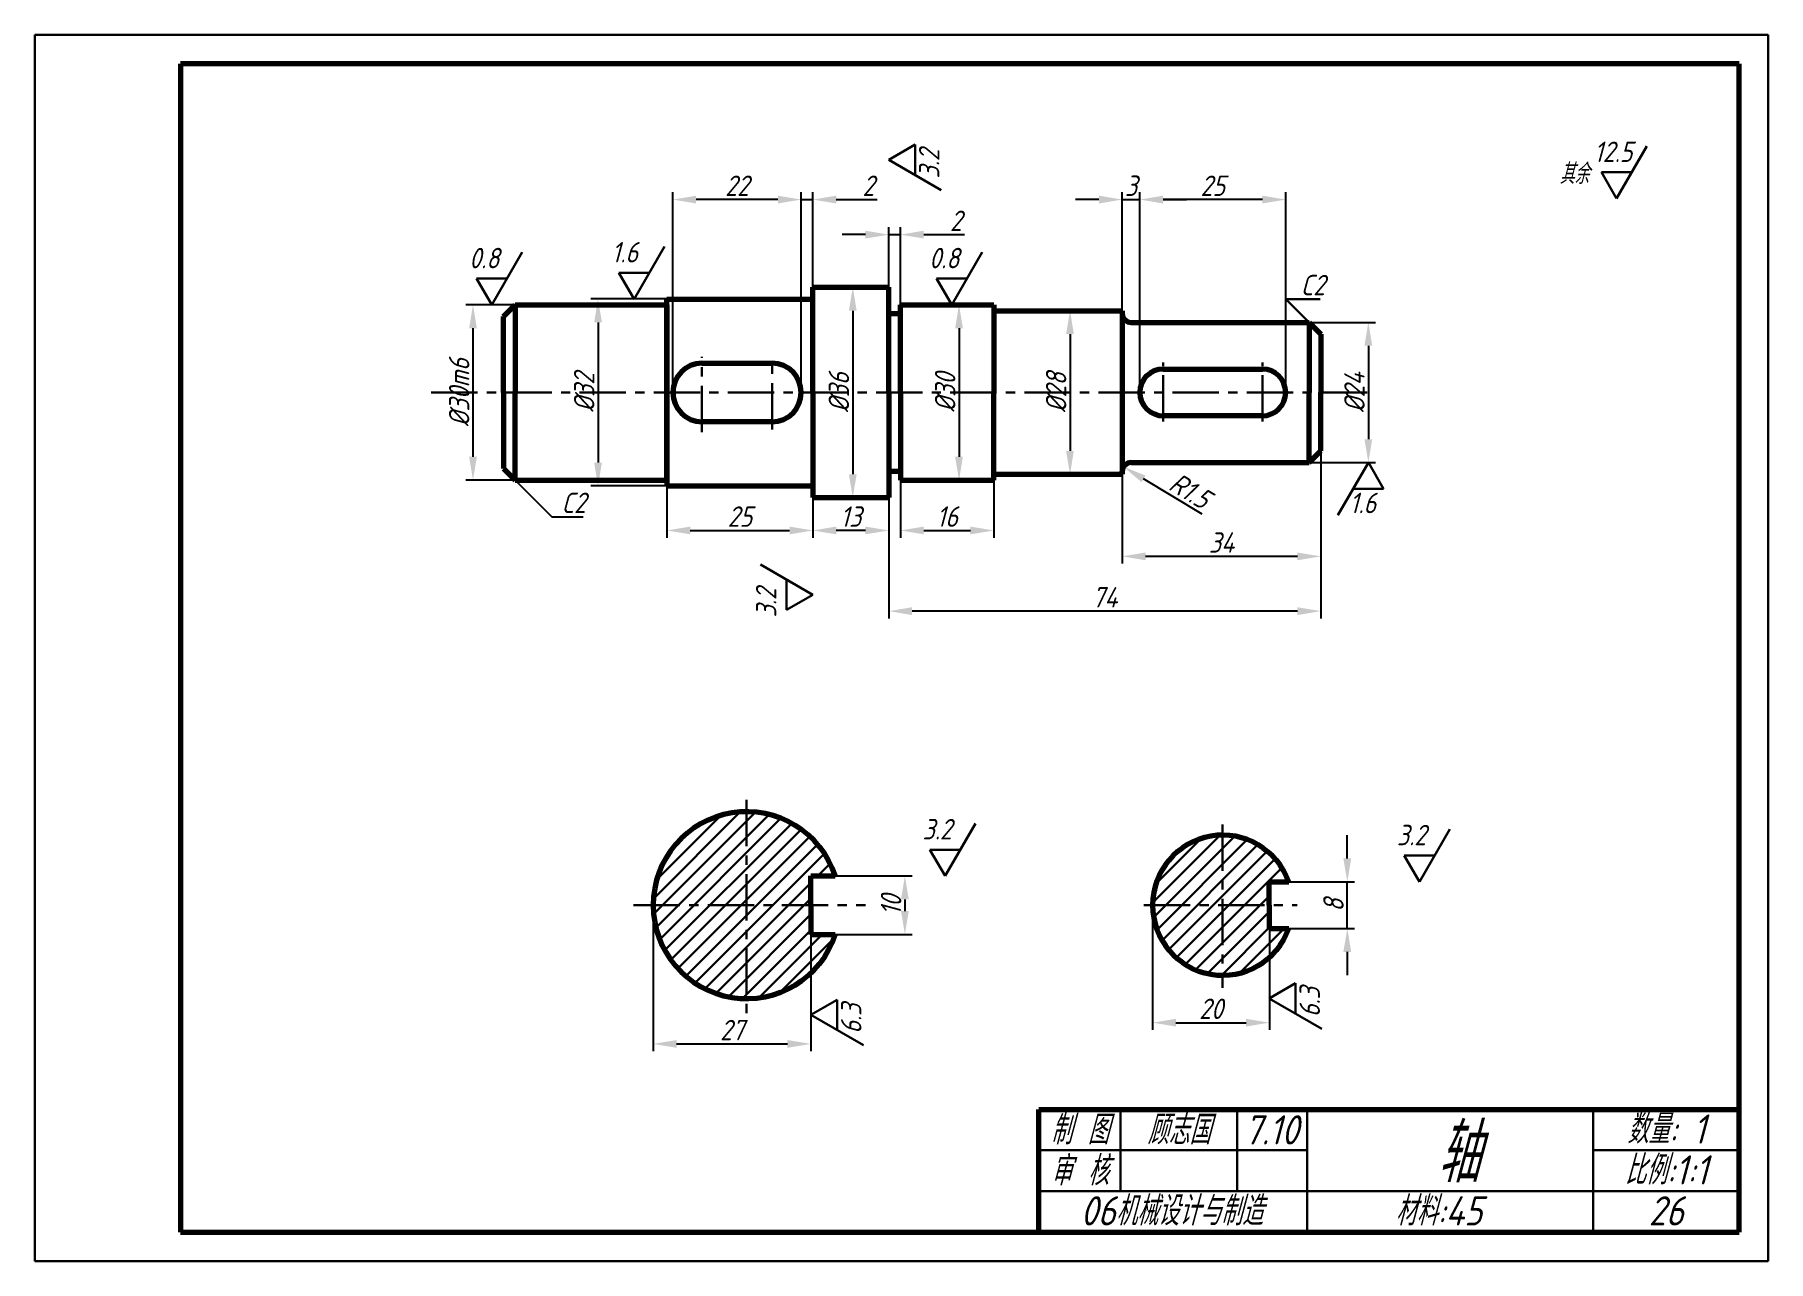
# Model space of a CAD drawing. Header units: millimetres. Extents: x -50 to 247, y 75 to 285.
import ezdxf

# ---------------------------------------------------------------- set-up
doc = ezdxf.new("R2010")
doc.units = ezdxf.units.MM
doc.header["$LTSCALE"] = 0.125
doc.linetypes.add('CENTERX2', pattern=[101.6, 63.5, -12.7, 12.7, -12.7])
for name, color, linetype, lineweight in [('文字', 6, 'Continuous', 30), ('标注线', 5, 'Continuous', 30), ('点划线', 3, 'CENTERX2', 30), ('粗实线', 7, 'Continuous', 70), ('细实线', 2, 'Continuous', 30)]:
    doc.layers.add(name, color=color, linetype=linetype, lineweight=lineweight)
doc.styles.add('样式 1', font='gbeitc.shx', dxfattribs={"bigfont": 'gbcbig.shx'})
doc.dimstyles.new('ISO-25', dxfattribs={"dimtxt": 3.5, "dimasz": 4, "dimexe": 1.25, "dimexo": 0, "dimtad": 1, "dimdsep": 46, "dimtxsty": '样式 1', "dimcen": 2.5, "dimadec": 0, "dimazin": 0, "dimtfac": 1, "dimtmove": 0, "dimatfit": 3, "dimfxl": 0, "dimtolj": 1, "dimarcsym": 0})

# ---------------------------------------------------------------- blocks, each defined once
blk = doc.blocks.new('*D1')
at = {"layer": 'Defpoints', "color": 0}
for p in [(32.08, 238.26), (24.85, 208.26), (32.08, 208.26)]:
    blk.add_point(p, dxfattribs=at)
at = {"layer": '标注线', "color": 0, "lineweight": -2}
for p, q in [((32.08, 238.26), (23.6, 238.26)), ((24.85, 234.26), (24.85, 212.26)), ((32.08, 208.26), (23.6, 208.26))]:
    blk.add_line(p, q, dxfattribs=at)
at = {"layer": '标注线', "color": 0}
for points in [[(24.19, 234.26), (25.52, 234.26), (24.85, 238.26)], [(24.19, 212.26), (25.52, 212.26), (24.85, 208.26)]]:
    blk.add_solid(points, dxfattribs=at)
at = {"layer": '标注线', "color": 0, "insert": (22.48, 223.26), "char_height": 3.5, "attachment_point": 5, "rotation": 90, "style": '样式 1'}
blk.add_mtext('\\A1;%%c30m6', dxfattribs=at)
blk = doc.blocks.new('*D2')
at = {"layer": 'Defpoints', "color": 0}
for p in [(58.08, 239.26), (46.27, 207.26), (58.08, 207.26)]:
    blk.add_point(p, dxfattribs=at)
at = {"layer": '标注线', "color": 0, "lineweight": -2}
for p, q in [((58.08, 239.26), (45.02, 239.26)), ((46.27, 235.26), (46.27, 211.26)), ((58.08, 207.26), (45.02, 207.26))]:
    blk.add_line(p, q, dxfattribs=at)
at = {"layer": '标注线', "color": 0}
for points in [[(45.61, 235.26), (46.94, 235.26), (46.27, 239.26)], [(45.61, 211.26), (46.94, 211.26), (46.27, 207.26)]]:
    blk.add_solid(points, dxfattribs=at)
at = {"layer": '标注线', "color": 0, "insert": (43.9, 223.26), "char_height": 3.5, "attachment_point": 5, "rotation": 90, "style": '样式 1'}
blk.add_mtext('\\A1;%%c32', dxfattribs=at)
blk = doc.blocks.new('*D3')
at = {"layer": 'Defpoints', "color": 0}
for p in [(83.08, 241.26), (83.08, 205.26), (89.91, 205.26)]:
    blk.add_point(p, dxfattribs=at)
at = {"layer": '标注线', "color": 0, "lineweight": -2}
for p, q in [((83.08, 241.26), (91.16, 241.26)), ((89.91, 237.26), (89.91, 209.26)), ((83.08, 205.26), (91.16, 205.26))]:
    blk.add_line(p, q, dxfattribs=at)
at = {"layer": '标注线', "color": 0}
for points in [[(89.25, 237.26), (90.58, 237.26), (89.91, 241.26)], [(89.25, 209.26), (90.58, 209.26), (89.91, 205.26)]]:
    blk.add_solid(points, dxfattribs=at)
at = {"layer": '标注线', "color": 0, "insert": (87.54, 223.26), "char_height": 3.5, "attachment_point": 5, "rotation": 90, "style": '样式 1'}
blk.add_mtext('\\A1;%%c36', dxfattribs=at)
blk = doc.blocks.new('*D4')
at = {"layer": 'Defpoints', "color": 0}
for p in [(114.08, 238.26), (108.12, 208.26), (114.08, 208.26)]:
    blk.add_point(p, dxfattribs=at)
at = {"layer": '标注线', "color": 0, "lineweight": -2}
for p, q in [((114.08, 238.26), (106.87, 238.26)), ((108.12, 234.26), (108.12, 212.26)), ((114.08, 208.26), (106.87, 208.26))]:
    blk.add_line(p, q, dxfattribs=at)
at = {"layer": '标注线', "color": 0}
for points in [[(107.45, 234.26), (108.78, 234.26), (108.12, 238.26)], [(107.45, 212.26), (108.78, 212.26), (108.12, 208.26)]]:
    blk.add_solid(points, dxfattribs=at)
at = {"layer": '标注线', "color": 0, "insert": (105.74, 223.26), "char_height": 3.5, "attachment_point": 5, "rotation": 90, "style": '样式 1'}
blk.add_mtext('\\A1;%%c30', dxfattribs=at)
blk = doc.blocks.new('*D5')
at = {"layer": 'Defpoints', "color": 0}
for p in [(127.13, 237.26), (127.13, 209.26), (127.13, 209.26)]:
    blk.add_point(p, dxfattribs=at)
at = {"layer": '标注线', "color": 0, "lineweight": -2}
for p, q in [((127.13, 237.26), (128.38, 237.26)), ((127.13, 233.26), (127.13, 213.26)), ((127.13, 209.26), (128.38, 209.26))]:
    blk.add_line(p, q, dxfattribs=at)
at = {"layer": '标注线', "color": 0}
for points in [[(126.46, 233.26), (127.79, 233.26), (127.13, 237.26)], [(126.46, 213.26), (127.79, 213.26), (127.13, 209.26)]]:
    blk.add_solid(points, dxfattribs=at)
at = {"layer": '标注线', "color": 0, "insert": (124.75, 223.26), "char_height": 3.5, "attachment_point": 5, "rotation": 90, "style": '样式 1'}
blk.add_mtext('\\A1;%%c28', dxfattribs=at)
blk = doc.blocks.new('*D6')
at = {"layer": 'Defpoints', "color": 0}
for p in [(168.08, 235.26), (168.08, 211.26), (178.24, 211.26)]:
    blk.add_point(p, dxfattribs=at)
at = {"layer": '标注线', "color": 0, "lineweight": -2}
for p, q in [((168.08, 235.26), (179.49, 235.26)), ((178.24, 231.26), (178.24, 215.26)), ((168.08, 211.26), (179.49, 211.26))]:
    blk.add_line(p, q, dxfattribs=at)
at = {"layer": '标注线', "color": 0}
for points in [[(177.57, 231.26), (178.9, 231.26), (178.24, 235.26)], [(177.57, 215.26), (178.9, 215.26), (178.24, 211.26)]]:
    blk.add_solid(points, dxfattribs=at)
at = {"layer": '标注线', "color": 0, "insert": (175.86, 223.26), "char_height": 3.5, "attachment_point": 5, "rotation": 90, "style": '样式 1'}
blk.add_mtext('\\A1;%%c24', dxfattribs=at)
blk = doc.blocks.new('*D7')
at = {"layer": 'Defpoints', "color": 0}
for p in [(170.08, 213.26), (136.08, 209.26), (136.08, 195.2)]:
    blk.add_point(p, dxfattribs=at)
at = {"layer": '标注线', "color": 0, "lineweight": -2}
for p, q in [((170.08, 213.26), (170.08, 193.95)), ((136.08, 209.26), (136.08, 193.95)), ((166.08, 195.2), (140.08, 195.2))]:
    blk.add_line(p, q, dxfattribs=at)
at = {"layer": '标注线', "color": 0}
for points in [[(140.08, 195.86), (140.08, 194.53), (136.08, 195.2)], [(166.08, 195.86), (166.08, 194.53), (170.08, 195.2)]]:
    blk.add_solid(points, dxfattribs=at)
at = {"layer": '标注线', "color": 0, "insert": (153.08, 197.57), "char_height": 3.5, "attachment_point": 5, "style": '样式 1'}
blk.add_mtext('\\A1;34', dxfattribs=at)
blk = doc.blocks.new('*D9')
at = {"layer": 'Defpoints', "color": 0}
for p in [(59.08, 256.28), (59.08, 223.26), (81.08, 223.26)]:
    blk.add_point(p, dxfattribs=at)
at = {"layer": '标注线', "color": 0, "lineweight": -2}
for p, q in [((59.08, 223.26), (59.08, 257.53)), ((77.08, 256.28), (63.08, 256.28)), ((81.08, 223.26), (81.08, 257.53))]:
    blk.add_line(p, q, dxfattribs=at)
at = {"layer": '标注线', "color": 0}
for points in [[(63.08, 256.95), (63.08, 255.61), (59.08, 256.28)], [(77.08, 256.95), (77.08, 255.61), (81.08, 256.28)]]:
    blk.add_solid(points, dxfattribs=at)
at = {"layer": '标注线', "color": 0, "insert": (70.08, 258.65), "char_height": 3.5, "attachment_point": 5, "style": '样式 1'}
blk.add_mtext('\\A1;22', dxfattribs=at)
blk = doc.blocks.new('*D10')
at = {"layer": 'Defpoints', "color": 0}
for p in [(83.08, 256.28), (83.08, 241.26), (81.08, 239.26)]:
    blk.add_point(p, dxfattribs=at)
at = {"layer": '标注线', "color": 0, "lineweight": -2}
for p, q in [((77.08, 256.28), (73.08, 256.28)), ((81.08, 239.26), (81.08, 257.53)), ((81.08, 256.28), (83.08, 256.28)), ((83.08, 241.26), (83.08, 257.53)), ((87.08, 256.28), (94.08, 256.28))]:
    blk.add_line(p, q, dxfattribs=at)
at = {"layer": '标注线', "color": 0}
for points in [[(77.08, 256.95), (77.08, 255.61), (81.08, 256.28)], [(87.08, 256.95), (87.08, 255.61), (83.08, 256.28)]]:
    blk.add_solid(points, dxfattribs=at)
at = {"layer": '标注线', "color": 0, "insert": (92.58, 258.65), "char_height": 3.5, "attachment_point": 5, "style": '样式 1'}
blk.add_mtext('\\A1;2', dxfattribs=at)
blk = doc.blocks.new('*D11')
at = {"layer": 'Defpoints', "color": 0}
for p in [(98.08, 250.28), (96.08, 241.26), (98.08, 238.26)]:
    blk.add_point(p, dxfattribs=at)
at = {"layer": '标注线', "color": 0, "lineweight": -2}
for p, q in [((92.08, 250.28), (88.08, 250.28)), ((96.08, 241.26), (96.08, 251.53)), ((96.08, 250.28), (98.08, 250.28)), ((98.08, 238.26), (98.08, 251.53)), ((102.08, 250.28), (109.08, 250.28))]:
    blk.add_line(p, q, dxfattribs=at)
at = {"layer": '标注线', "color": 0}
for points in [[(92.08, 250.95), (92.08, 249.61), (96.08, 250.28)], [(102.08, 250.95), (102.08, 249.61), (98.08, 250.28)]]:
    blk.add_solid(points, dxfattribs=at)
at = {"layer": '标注线', "color": 0, "insert": (107.58, 252.65), "char_height": 3.5, "attachment_point": 5, "style": '样式 1'}
blk.add_mtext('\\A1;2', dxfattribs=at)
blk = doc.blocks.new('*D12')
at = {"layer": 'Defpoints', "color": 0}
for p in [(139.08, 256.28), (136.08, 237.26), (139.08, 223.26)]:
    blk.add_point(p, dxfattribs=at)
at = {"layer": '标注线', "color": 0, "lineweight": -2}
for p, q in [((132.08, 256.28), (128.08, 256.28)), ((136.08, 237.26), (136.08, 257.53)), ((136.08, 256.28), (139.08, 256.28)), ((139.08, 223.26), (139.08, 257.53)), ((143.08, 256.28), (147.08, 256.28))]:
    blk.add_line(p, q, dxfattribs=at)
at = {"layer": '标注线', "color": 0}
for points in [[(132.08, 256.95), (132.08, 255.61), (136.08, 256.28)], [(143.08, 256.95), (143.08, 255.61), (139.08, 256.28)]]:
    blk.add_solid(points, dxfattribs=at)
at = {"layer": '标注线', "color": 0, "insert": (137.58, 258.65), "char_height": 3.5, "attachment_point": 5, "style": '样式 1'}
blk.add_mtext('\\A1;3', dxfattribs=at)
blk = doc.blocks.new('*D13')
at = {"layer": 'Defpoints', "color": 0}
for p in [(139.08, 256.28), (139.08, 223.26), (164.08, 223.26)]:
    blk.add_point(p, dxfattribs=at)
at = {"layer": '标注线', "color": 0, "lineweight": -2}
for p, q in [((139.08, 223.26), (139.08, 257.53)), ((160.08, 256.28), (143.08, 256.28)), ((164.08, 223.26), (164.08, 257.53))]:
    blk.add_line(p, q, dxfattribs=at)
at = {"layer": '标注线', "color": 0}
for points in [[(143.08, 256.95), (143.08, 255.61), (139.08, 256.28)], [(160.08, 256.95), (160.08, 255.61), (164.08, 256.28)]]:
    blk.add_solid(points, dxfattribs=at)
at = {"layer": '标注线', "color": 0, "insert": (151.58, 258.65), "char_height": 3.5, "attachment_point": 5, "style": '样式 1'}
blk.add_mtext('\\A1;25', dxfattribs=at)
blk = doc.blocks.new('*D14')
at = {"layer": 'Defpoints', "color": 0}
for p in [(136.3, 210.53), (137.58, 209.76)]:
    blk.add_point(p, dxfattribs=at)
at = {"layer": '标注线', "color": 0, "lineweight": -2}
blk.add_line((149.78, 202.4), (139.72, 208.47), dxfattribs=at)
at = {"layer": '标注线', "color": 0}
blk.add_solid([(140.07, 209.04), (139.38, 207.9), (136.3, 210.53)], dxfattribs=at)
at = {"layer": '标注线', "color": 0, "insert": (147.69, 206.44), "char_height": 3.5, "attachment_point": 5, "rotation": 328.9081, "style": '样式 1'}
blk.add_mtext('\\A1;R1.5', dxfattribs=at)
blk = doc.blocks.new('*D15')
at = {"layer": 'Defpoints', "color": 0}
for p in [(98.08, 208.26), (114.08, 208.26), (114.08, 199.63)]:
    blk.add_point(p, dxfattribs=at)
at = {"layer": '标注线', "color": 0, "lineweight": -2}
for p, q in [((98.08, 208.26), (98.08, 198.38)), ((114.08, 208.26), (114.08, 198.38)), ((102.08, 199.63), (110.08, 199.63))]:
    blk.add_line(p, q, dxfattribs=at)
at = {"layer": '标注线', "color": 0}
for points in [[(102.08, 200.3), (102.08, 198.97), (98.08, 199.63)], [(110.08, 200.3), (110.08, 198.97), (114.08, 199.63)]]:
    blk.add_solid(points, dxfattribs=at)
at = {"layer": '标注线', "color": 0, "insert": (106.08, 202.01), "char_height": 3.5, "attachment_point": 5, "style": '样式 1'}
blk.add_mtext('\\A1;16', dxfattribs=at)
blk = doc.blocks.new('_None')
blk = doc.blocks.new('*D16')
at = {"layer": 'Defpoints', "color": 0}
for p in [(96.08, 205.26), (170.08, 193.95), (96.08, 185.82)]:
    blk.add_point(p, dxfattribs=at)
at = {"layer": '标注线', "color": 0, "lineweight": -2}
for p, q in [((96.08, 205.26), (96.08, 184.57)), ((170.08, 193.95), (170.08, 184.57)), ((166.08, 185.82), (100.08, 185.82))]:
    blk.add_line(p, q, dxfattribs=at)
at = {"layer": '标注线', "color": 0}
for points in [[(100.08, 186.49), (100.08, 185.15), (96.08, 185.82)], [(166.08, 186.49), (166.08, 185.15), (170.08, 185.82)]]:
    blk.add_solid(points, dxfattribs=at)
at = {"layer": '标注线', "color": 0, "insert": (133.08, 188.19), "char_height": 3.5, "attachment_point": 5, "style": '样式 1'}
blk.add_mtext('\\A1;74', dxfattribs=at)
blk = doc.blocks.new('*D17')
at = {"layer": 'Defpoints', "color": 0}
for p in [(83.08, 205.26), (96.08, 205.26), (83.08, 199.63)]:
    blk.add_point(p, dxfattribs=at)
at = {"layer": '标注线', "color": 0, "lineweight": -2}
for p, q in [((83.08, 205.26), (83.08, 198.38)), ((96.08, 205.26), (96.08, 198.38)), ((92.08, 199.63), (87.08, 199.63))]:
    blk.add_line(p, q, dxfattribs=at)
at = {"layer": '标注线', "color": 0}
for points in [[(87.08, 200.3), (87.08, 198.97), (83.08, 199.63)], [(92.08, 200.3), (92.08, 198.97), (96.08, 199.63)]]:
    blk.add_solid(points, dxfattribs=at)
at = {"layer": '标注线', "color": 0, "insert": (89.58, 202.01), "char_height": 3.5, "attachment_point": 5, "style": '样式 1'}
blk.add_mtext('\\A1;13', dxfattribs=at)
blk = doc.blocks.new('*D18')
at = {"layer": 'Defpoints', "color": 0}
for p in [(58.08, 207.26), (83.08, 205.26), (83.08, 199.63)]:
    blk.add_point(p, dxfattribs=at)
at = {"layer": '标注线', "color": 0, "lineweight": -2}
for p, q in [((58.08, 207.26), (58.08, 198.38)), ((83.08, 205.26), (83.08, 198.38)), ((62.08, 199.63), (79.08, 199.63))]:
    blk.add_line(p, q, dxfattribs=at)
at = {"layer": '标注线', "color": 0}
for points in [[(62.08, 200.3), (62.08, 198.97), (58.08, 199.63)], [(79.08, 200.3), (79.08, 198.97), (83.08, 199.63)]]:
    blk.add_solid(points, dxfattribs=at)
at = {"layer": '标注线', "color": 0, "insert": (70.58, 202.01), "char_height": 3.5, "attachment_point": 5, "style": '样式 1'}
blk.add_mtext('\\A1;25', dxfattribs=at)
blk = doc.blocks.new('*D19')
at = {"layer": 'Defpoints', "color": 0}
for p in [(55.73, 135.48), (82.73, 135.48), (82.73, 111.73)]:
    blk.add_point(p, dxfattribs=at)
at = {"layer": '标注线', "color": 0, "lineweight": -2}
for p, q in [((55.73, 135.48), (55.73, 110.48)), ((82.73, 135.48), (82.73, 110.48)), ((59.73, 111.73), (78.73, 111.73))]:
    blk.add_line(p, q, dxfattribs=at)
at = {"layer": '标注线', "color": 0}
for points in [[(59.73, 112.39), (59.73, 111.06), (55.73, 111.73)], [(78.73, 112.39), (78.73, 111.06), (82.73, 111.73)]]:
    blk.add_solid(points, dxfattribs=at)
at = {"layer": '标注线', "color": 0, "insert": (69.23, 114.1), "char_height": 3.5, "attachment_point": 5, "style": '样式 1'}
blk.add_mtext('\\A1;27', dxfattribs=at)
blk = doc.blocks.new('*D20')
at = {"layer": 'Defpoints', "color": 0}
for p in [(86.6, 140.48), (86.6, 130.48), (98.84, 130.48)]:
    blk.add_point(p, dxfattribs=at)
at = {"layer": '标注线', "color": 0, "lineweight": -2}
for p, q in [((86.6, 140.48), (100.09, 140.48)), ((98.84, 136.48), (98.84, 134.48)), ((86.6, 130.48), (100.09, 130.48))]:
    blk.add_line(p, q, dxfattribs=at)
at = {"layer": '标注线', "color": 0}
for points in [[(98.18, 136.48), (99.51, 136.48), (98.84, 140.48)], [(98.18, 134.48), (99.51, 134.48), (98.84, 130.48)]]:
    blk.add_solid(points, dxfattribs=at)
at = {"layer": '标注线', "color": 0, "insert": (96.47, 135.48), "char_height": 3.5, "attachment_point": 5, "rotation": 90, "style": '样式 1'}
blk.add_mtext('\\A1;10', dxfattribs=at)
blk = doc.blocks.new('*D21')
at = {"layer": 'Defpoints', "color": 0}
for p in [(141.28, 135.48), (161.28, 135.48), (161.28, 115.36)]:
    blk.add_point(p, dxfattribs=at)
at = {"layer": '标注线', "color": 0, "lineweight": -2}
for p, q in [((141.28, 135.48), (141.28, 114.11)), ((161.28, 135.48), (161.28, 114.11)), ((145.28, 115.36), (157.28, 115.36))]:
    blk.add_line(p, q, dxfattribs=at)
at = {"layer": '标注线', "color": 0}
for points in [[(145.28, 116.03), (145.28, 114.7), (141.28, 115.36)], [(157.28, 116.03), (157.28, 114.7), (161.28, 115.36)]]:
    blk.add_solid(points, dxfattribs=at)
at = {"layer": '标注线', "color": 0, "insert": (151.28, 117.74), "char_height": 3.5, "attachment_point": 5, "style": '样式 1'}
blk.add_mtext('\\A1;20', dxfattribs=at)
blk = doc.blocks.new('*D22')
at = {"layer": 'Defpoints', "color": 0}
for p in [(164.59, 139.48), (174.63, 139.48), (164.59, 131.48)]:
    blk.add_point(p, dxfattribs=at)
at = {"layer": '标注线', "color": 0, "lineweight": -2}
for p, q in [((174.63, 143.48), (174.63, 147.48)), ((164.59, 139.48), (175.88, 139.48)), ((174.63, 131.48), (174.63, 139.48)), ((164.59, 131.48), (175.88, 131.48)), ((174.63, 127.48), (174.63, 123.48))]:
    blk.add_line(p, q, dxfattribs=at)
at = {"layer": '标注线', "color": 0}
for points in [[(173.96, 143.48), (175.3, 143.48), (174.63, 139.48)], [(173.96, 127.48), (175.3, 127.48), (174.63, 131.48)]]:
    blk.add_solid(points, dxfattribs=at)
at = {"layer": '标注线', "color": 0, "insert": (172.26, 135.48), "char_height": 3.5, "attachment_point": 5, "rotation": 90, "style": '样式 1'}
blk.add_mtext('\\A1;8', dxfattribs=at)
blk = doc.blocks.new('新块3')
at = {"layer": '标注线'}
for p, q in [((0, 0), (5.2, 9)), ((2.6, 4.5), (-2.6, 4.5)), ((-2.6, 4.5), (0, 0))]:
    blk.add_line(p, q, dxfattribs=at)
at = {"layer": '标注线', "style": '样式 1'}
blk.add_attdef('CCD', (-3.88, 6.26), '', height=3.5, dxfattribs=at)
blk = doc.blocks.new('新块2')
at = {"layer": '标注线'}
for p, q in [((4.5, 2.6), (0, 0)), ((0, 0), (9, -5.2)), ((4.5, -2.6), (4.5, 2.6))]:
    blk.add_line(p, q, dxfattribs=at)
at = {"layer": '标注线', "style": '样式 1'}
blk.add_attdef('CCD', (8.67, -3.21), '', height=3.5, rotation=90, dxfattribs=at)
blk = doc.blocks.new('新块4')
at = {"layer": '标注线'}
for p, q in [((0, 0), (-9, 5.2)), ((-4.5, 2.6), (-4.5, -2.6)), ((-4.5, -2.6), (0, 0))]:
    blk.add_line(p, q, dxfattribs=at)
at = {"layer": '标注线', "style": '样式 1'}
blk.add_attdef('CCD', (-6.26, -3.88), '', height=3.5, rotation=90, dxfattribs=at)
blk = doc.blocks.new('新块1')
at = {"layer": '标注线'}
for p, q in [((0, 0), (-5.2, -9)), ((2.6, -4.5), (0, 0)), ((-2.6, -4.5), (2.6, -4.5))]:
    blk.add_line(p, q, dxfattribs=at)
at = {"layer": '标注线', "style": '样式 1'}
blk.add_attdef('CCD', (-3.21, -8.67), '', height=3.5, dxfattribs=at)

msp = doc.modelspace()

# ---------------------------------------------------------------- hatches: boundary and pattern name
at = {"layer": '细实线'}
h = msp.add_hatch(dxfattribs=at)
h.set_pattern_fill('ANSI31', color=256, scale=0.6, style=0)
h.paths.add_polyline_path([(71.726, 151.477, 0.4142136), (55.726, 135.477), (71.726, 135.477)])
h.paths.add_polyline_path([(82.726, 140.477), (86.925, 140.477, 0.3239072), (71.726, 151.477), (71.726, 135.477), (82.726, 135.477)])
h.paths.add_polyline_path([(71.726, 135.477), (55.726, 135.477, 0.4142136), (71.726, 119.477)])
h.paths.add_polyline_path([(86.925, 130.477), (82.726, 130.477), (82.726, 135.477), (71.726, 135.477), (71.726, 119.477, 0.3239072)])
h.paths.add_polyline_path([(153.276, 135.477), (141.276, 135.477, 0.4142136), (153.276, 123.477)])
h.paths.add_polyline_path([(164.59, 131.477), (161.276, 131.477), (161.276, 135.477), (153.276, 135.477), (153.276, 123.477, 0.3178372)])
h.paths.add_polyline_path([(153.276, 147.477), (153.276, 135.477), (161.276, 135.477), (161.276, 139.477), (164.59, 139.477, 0.3178372)])
h.paths.add_polyline_path([(153.276, 147.477, 0.4142136), (141.276, 135.477), (153.276, 135.477)])

# ---------------------------------------------------------------- linework, layer by layer
at = {"layer": '标注线'}
for p, q in [((168.083, 235.258), (164.083, 239.258)), ((164.083, 239.258), (170.011, 239.258))]:
    msp.add_line(p, q, dxfattribs=at)
at = {"layer": '点划线'}
for p, q in [((64.083, 216.479), (64.083, 229.332)), ((76.083, 216.928), (76.083, 229.407)), ((143.083, 218.263), (143.083, 228.394)), ((160.083, 218.263), (160.083, 228.394)), ((17.714, 223.258), (178.088, 223.258)), ((71.726, 153.497), (71.726, 116.838)), ((153.276, 149.283), (153.276, 121.325)), ((52.373, 135.477), (92.112, 135.477)), ((139.799, 135.477), (166.061, 135.477))]:
    msp.add_line(p, q, dxfattribs=at)
at = {"layer": '粗实线'}
for p, q in [((241.761, 279.51), (-25.239, 279.51)), ((-25.239, 279.51), (-25.239, 79.51)), ((241.761, 79.51), (241.761, 279.51)), ((83.083, 223.258), (83.083, 241.258)), ((83.083, 241.258), (96.083, 241.258)), ((96.083, 223.258), (96.083, 241.258)), ((30.083, 236.258), (32.083, 238.258)), ((32.083, 238.258), (58.083, 238.258)), ((32.083, 238.258), (32.083, 223.258)), ((58.083, 223.258), (58.083, 239.258)), ((58.083, 239.258), (83.083, 239.258)), ((58.083, 238.258), (58.083, 223.258)), ((98.083, 223.258), (98.083, 238.258)), ((98.083, 238.258), (114.083, 238.258)), ((114.083, 238.258), (114.083, 223.258)), ((30.083, 223.258), (30.083, 236.258)), ((96.083, 236.758), (98.083, 236.758)), ((114.083, 237.258), (136.083, 237.258)), ((136.083, 237.258), (136.083, 236.758)), ((136.083, 237.258), (136.083, 209.258)), ((137.583, 235.258), (168.083, 235.258)), ((168.083, 235.258), (170.083, 233.258)), ((168.083, 235.258), (168.083, 223.258)), ((170.083, 233.258), (170.083, 223.258)), ((64.083, 228.258), (76.083, 228.258)), ((143.083, 227.258), (160.083, 227.258)), ((30.083, 223.258), (30.083, 210.258)), ((32.083, 208.258), (32.083, 223.258)), ((58.083, 223.258), (58.083, 207.258)), ((58.083, 208.258), (58.083, 223.258)), ((83.083, 223.258), (83.083, 205.258)), ((96.083, 223.258), (96.083, 205.258)), ((98.083, 223.258), (98.083, 208.258)), ((114.083, 208.258), (114.083, 223.258)), ((168.083, 211.258), (168.083, 223.258)), ((170.083, 213.258), (170.083, 223.258)), ((76.083, 218.258), (64.083, 218.258)), ((160.083, 219.258), (143.083, 219.258)), ((137.583, 211.258), (168.083, 211.258)), ((168.083, 211.258), (170.083, 213.258)), ((30.083, 210.258), (32.083, 208.258)), ((32.083, 208.258), (58.083, 208.258)), ((96.083, 209.758), (98.083, 209.758)), ((98.083, 208.258), (114.083, 208.258)), ((114.083, 209.258), (136.083, 209.258)), ((136.083, 209.258), (136.083, 209.758)), ((58.083, 207.258), (83.083, 207.258)), ((83.083, 205.258), (96.083, 205.258)), ((82.726, 135.477), (82.726, 140.477)), ((82.726, 140.477), (86.925, 140.477)), ((161.276, 135.477), (161.276, 139.477)), ((161.276, 139.477), (164.59, 139.477)), ((82.726, 135.477), (82.726, 130.477)), ((161.276, 135.477), (161.276, 131.477)), ((161.276, 131.477), (164.59, 131.477)), ((82.726, 130.477), (86.925, 130.477)), ((121.761, 100.51), (241.761, 100.51)), ((121.761, 79.51), (121.761, 100.51)), ((216.761, 100.51), (241.761, 100.51)), ((216.761, 100.51), (216.761, 100.51)), ((-25.239, 79.51), (241.761, 79.51))]:
    msp.add_line(p, q, dxfattribs=at)
for centre, radius, start, end in [((137.583, 236.758), 1.5, 180, 270), ((64.083, 223.258), 5, 90, 270), ((76.083, 223.258), 5, 270, 90), ((143.083, 223.258), 4, 90, 270), ((160.083, 223.258), 4, 270, 90), ((137.583, 209.758), 1.5, 90, 180), ((71.726, 135.477), 16, 18.20996, 341.79004), ((153.276, 135.477), 12, 19.47122, 340.52878)]:
    msp.add_arc(centre, radius, start, end, dxfattribs=at)
at = {"layer": '细实线'}
for p, q in [((246.761, 284.51), (-50.239, 284.51)), ((-50.239, 284.51), (-50.239, 74.51)), ((246.761, 74.51), (246.761, 284.51)), ((135.761, 100.51), (135.761, 86.51)), ((155.761, 100.51), (155.761, 86.51)), ((167.761, 100.51), (167.761, 79.51)), ((216.761, 100.51), (216.761, 79.51)), ((121.761, 93.51), (167.761, 93.51)), ((216.761, 93.51), (241.761, 93.51)), ((241.761, 86.51), (121.761, 86.51)), ((-50.239, 74.51), (246.761, 74.51))]:
    msp.add_line(p, q, dxfattribs=at)

# ---------------------------------------------------------------- block references
at = {"layer": '标注线'}
for name, p, values in [('新块2', (96.083, 263.091), {'CCD': '3.2'}), ('新块3', (220.771, 256.448), {'CCD': '12.5'}), ('新块3', (28.068, 238.258), {'CCD': '0.8'}), ('新块3', (52.462, 239.258), {'CCD': '1.6'}), ('新块3', (106.868, 238.258), {'CCD': '0.8'}), ('新块1', (178.238, 211.258), {'CCD': '1.6'}), ('新块4', (83.083, 188.624), {'CCD': '3.2'}), ('新块3', (105.739, 140.477), {'CCD': '3.2'}), ('新块3', (187, 139.477), {'CCD': '3.2'}), ('新块2', (161.276, 119.521), {'CCD': '6.3'}), ('新块2', (82.726, 116.687), {'CCD': '6.3'})]:
    msp.add_blockref(name, p, dxfattribs=at).add_auto_attribs(values)

# ---------------------------------------------------------------- texts
at = {"layer": '文字', "char_height": 5, "attachment_point": 5, "style": '样式 1'}
for s, insert, width in [('制 图', (128.761, 97.01), 14), ('顾志国', (145.741, 97.01), 14), ('7.10', (161.602, 97.01), 14), ('数量: 1', (229.261, 97.145), 25), ('审 核', (128.761, 90.01), 14), ('比例:1:1', (229.261, 90.145), 25), ('06机械设计与制造', (144.534, 83.145), 35.54058), ('材料:45', (190.293, 83.145), 25), ('26', (229.261, 83.145), 25)]:
    msp.add_mtext(s, dxfattribs=dict(at, insert=insert, width=width))
at = {"layer": '文字', "insert": (193.584, 93.055), "char_height": 10, "attachment_point": 5, "style": '样式 1'}
msp.add_mtext('轴', dxfattribs=at)
at = {"layer": '标注线', "char_height": 3.5, "style": '样式 1'}
for s, insert, attachment_point in [('其余', (211, 262.458), 1), ('\\A1;C2', (166.642, 243.397), 1), ('\\A1;C2', (40.008, 202.618), 7)]:
    msp.add_mtext(s, dxfattribs=dict(at, insert=insert, attachment_point=attachment_point))

# ---------------------------------------------------------------- dimensions: what is measured, and where the dimension line sits
at = {"layer": '标注线'}
for base, p1, p2, picture, middle in [((59.083, 256.279), (81.083, 223.258), (59.083, 223.258), '*D9', (70.083, 258.654)), ((83.083, 256.279), (81.083, 239.258), (83.083, 241.258), '*D10', (92.583, 258.654)), ((139.083, 256.279), (164.083, 223.258), (139.083, 223.258), '*D13', (151.583, 258.654)), ((98.083, 250.279), (96.083, 241.258), (98.083, 238.258), '*D11', (107.583, 252.654)), ((136.083, 195.196), (170.083, 213.258), (136.083, 209.258), '*D7', (153.083, 197.571))]:
    dim = msp.add_linear_dim(base=base, p1=p1, p2=p2, dimstyle='ISO-25', dxfattribs=at)
    dim.commit()
    dim.dimension.update_dxf_attribs({"geometry": picture, "text_midpoint": middle})
dim = msp.add_linear_dim(base=(139.083, 256.279), p1=(136.083, 237.258), p2=(139.083, 223.258), dimstyle='ISO-25', dxfattribs=at)
dim.commit()
dim.dimension.update_dxf_attribs({"geometry": '*D12', "text_midpoint": (137.583, 256.279), "dimtype": 160})
for base, p1, p2, text, picture, middle in [((89.912, 205.258), (83.083, 241.258), (83.083, 205.258), '%%c<>', '*D3', (87.537, 223.258)), ((24.855, 208.258), (32.083, 238.258), (32.083, 208.258), '%%c30m6', '*D1', (22.48, 223.258)), ((46.273, 207.258), (58.083, 239.258), (58.083, 207.258), '%%c<>', '*D2', (43.898, 223.258)), ((108.118, 208.258), (114.083, 238.258), (114.083, 208.258), '%%c<>', '*D4', (105.743, 223.258)), ((178.238, 211.258), (168.083, 235.258), (168.083, 211.258), '%%c<>', '*D6', (175.863, 223.258))]:
    dim = msp.add_linear_dim(base=base, p1=p1, p2=p2, angle=90, text=text, dimstyle='ISO-25', dxfattribs=at)
    dim.commit()
    dim.dimension.update_dxf_attribs({"geometry": picture, "text_midpoint": middle})
dim = msp.add_linear_dim(base=(127.127, 209.258), p1=(127.127, 237.258), p2=(127.127, 209.258), angle=90, text='%%c<>', dimstyle='ISO-25', dxfattribs=at)
dim.commit()
dim.dimension.update_dxf_attribs({"geometry": '*D5', "text_midpoint": (127.127, 223.258), "dimtype": 160})
dim = msp.add_radius_dim(center=(137.583, 209.758), mpoint=(136.298, 210.533), dimstyle='ISO-25', override={"dimtmove": 1}, dxfattribs=at)
dim.commit()
dim.dimension.update_dxf_attribs({"geometry": '*D14', "text_midpoint": (146.463, 204.403), "dimtype": 164})
for base, p1, p2, picture, middle in [((114.083, 199.635), (98.083, 208.258), (114.083, 208.258), '*D15', (106.083, 202.01)), ((83.083, 199.635), (58.083, 207.258), (83.083, 205.258), '*D18', (70.583, 202.01)), ((83.083, 199.635), (96.083, 205.258), (83.083, 205.258), '*D17', (89.583, 202.01)), ((96.083, 185.82), (170.083, 193.946), (96.083, 205.258), '*D16', (133.083, 188.195)), ((82.726, 111.728), (55.726, 135.477), (82.726, 135.477), '*D19', (69.226, 114.103)), ((161.276, 115.363), (141.276, 135.477), (161.276, 135.477), '*D21', (151.276, 117.738))]:
    dim = msp.add_linear_dim(base=base, p1=p1, p2=p2, dimstyle='ISO-25', override={"dimldrblk": 'None'}, dxfattribs=at)
    dim.commit()
    dim.dimension.update_dxf_attribs({"geometry": picture, "text_midpoint": middle})
for base, p1, p2, picture, middle in [((174.632, 139.477), (164.59, 131.477), (164.59, 139.477), '*D22', (172.257, 135.477)), ((98.845, 130.477), (86.595, 140.477), (86.595, 130.477), '*D20', (96.47, 135.477))]:
    dim = msp.add_linear_dim(base=base, p1=p1, p2=p2, angle=90, dimstyle='ISO-25', override={"dimldrblk": 'None'}, dxfattribs=at)
    dim.commit()
    dim.dimension.update_dxf_attribs({"geometry": picture, "text_midpoint": middle})

# ---------------------------------------------------------------- leaders
at = {"layer": '标注线', "annotation_type": 0, "has_hookline": 1, "hookline_direction": 0, "text_width": 3.719}
msp.add_leader([(32.083, 208.258), (38.347, 201.993), (39.383, 201.993)], dimstyle='ISO-25', override={"dimgap": 0.625, "dimtad": 1, "dimldrblk": 'None'}, dxfattribs=at)

doc.saveas('drawing.dxf')
